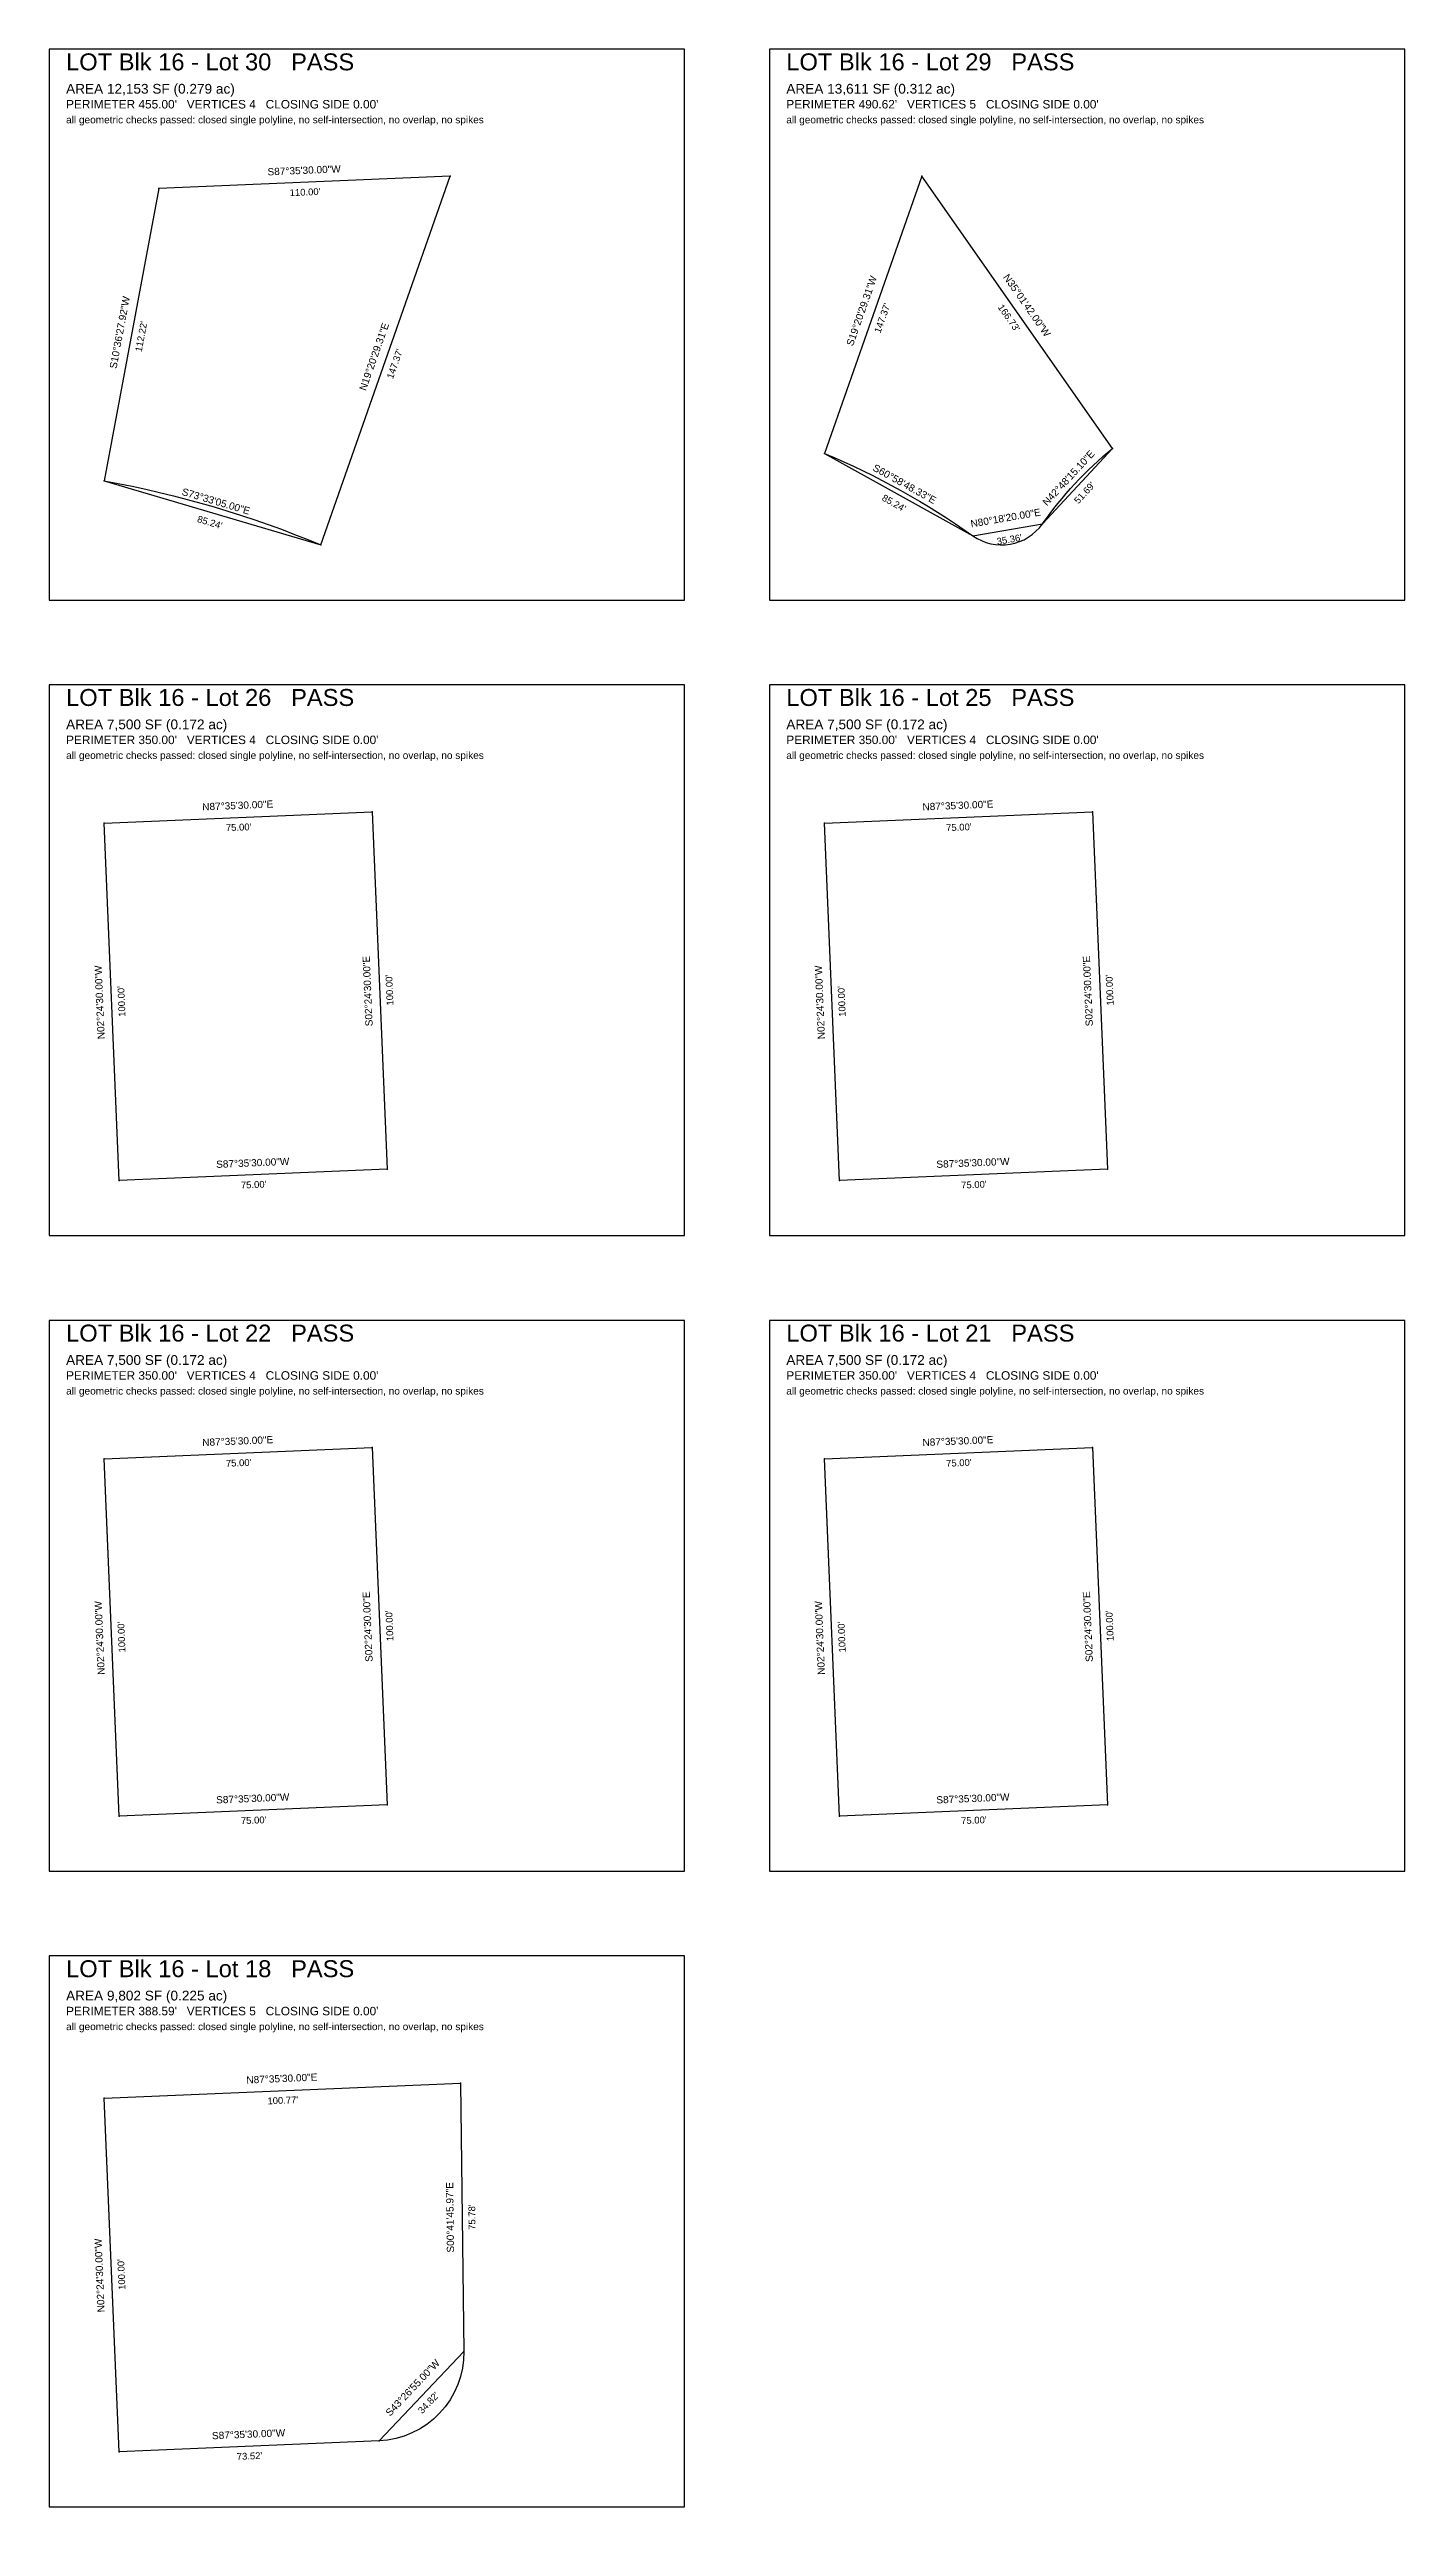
# Model space of a CAD drawing. Extents: x 0 to 1320, y -2400 to 260.
# Drawn here: x 0 to 640, y -2400 to -1240 of the extents above; entities that cross this region are included whole.
import ezdxf
from ezdxf.enums import TextEntityAlignment as Align

# ---------------------------------------------------------------- set-up
doc = ezdxf.new("R2010")
doc.units = 0
for name, pattern in [('ROT_2.41', [0]), ('ROT_305.03', [0]), ('ROT_330.98', [0]), ('ROT_343.55', [0]), ('ROT_46.55', [0]), ('ROT_47.20', [0]), ('ROT_70.66', [0]), ('ROT_79.39', [0]), ('ROT_9.69', [0]), ('ROT_90.70', [0]), ('ROT_92.41', [0])]:
    doc.linetypes.add(name, pattern=pattern)
for name, color, linetype in [('LOT_POLYLINE', 4, 'CONTINUOUS'), ('SHEET_FRAME', 2, 'CONTINUOUS'), ('SHEET_LABELS', 7, 'CONTINUOUS')]:
    doc.layers.add(name, color=color, linetype=linetype)
doc.styles.get("Standard").update_dxf_attribs({"font": 'Arial'})

msp = doc.modelspace()

# ---------------------------------------------------------------- linework, layer by layer
at = {"layer": 'LOT_POLYLINE'}
for points in [[(26, -1443.799), (128.2937, -1474), (189.369, -1300), (51.8482, -1305.7839)], [(366, -1430.7912), (436.107, -1469.684), (468.8861, -1464.0842), (501.9208, -1428.4153), (411.9087, -1300)], [(26, -1605.3207), (152.5094, -1600), (159.6038, -1768.6793), (33.0943, -1774)], [(366, -1605.3207), (492.5094, -1600), (499.6038, -1768.6793), (373.0943, -1774)], [(26, -1905.3207), (152.5094, -1900), (159.6038, -2068.6793), (33.0943, -2074)], [(366, -1905.3207), (492.5094, -1900), (499.6038, -2068.6793), (373.0943, -2074)], [(26, -2207.0746), (194.2107, -2200), (195.7489, -2326.6011), (155.7389, -2368.8387), (33.0206, -2374)]]:
    msp.add_lwpolyline(points, close=True, dxfattribs=at)
for points in [[(366, -1430.7912), (370.6173, -1432.7632), (375.2072, -1434.7984), (379.7687, -1436.8963), (384.301, -1439.0566), (388.8032, -1441.2788), (393.2746, -1443.5625), (397.7142, -1445.9074), (402.1213, -1448.3129), (406.4949, -1450.7786), (410.8343, -1453.304), (415.1387, -1455.8888), (419.4073, -1458.5323), (423.6392, -1461.234), (427.8336, -1463.9936), (431.9898, -1466.8104), (436.107, -1469.684)], [(468.8861, -1464.0842), (470.6674, -1461.6118), (472.4888, -1459.169), (474.35, -1456.7562), (476.2504, -1454.3743), (478.1896, -1452.0237), (480.167, -1449.7052), (482.182, -1447.4194), (484.2342, -1445.1669), (486.323, -1442.9482), (488.4478, -1440.7641), (490.6081, -1438.615), (492.8032, -1436.5015), (495.0327, -1434.4243), (497.2958, -1432.3838), (499.5921, -1430.3806), (501.9208, -1428.4153)], [(26, -1443.799), (32.5665, -1445.0226), (39.1155, -1446.3362), (45.646, -1447.7395), (52.1566, -1449.2321), (58.6461, -1450.814), (65.1133, -1452.4846), (71.557, -1454.2438), (77.976, -1456.0911), (84.369, -1458.0264), (90.7349, -1460.0491), (97.0724, -1462.1589), (103.3805, -1464.3554), (109.6578, -1466.6382), (115.9032, -1469.0069), (122.1155, -1471.461), (128.2937, -1474)], [(436.107, -1469.684), (438.0533, -1470.9236), (440.1118, -1471.9665), (442.2626, -1472.8026), (444.4849, -1473.4238), (446.7575, -1473.8242), (449.0584, -1474), (451.3654, -1473.9494), (453.6563, -1473.6729), (455.9091, -1473.1732), (458.1021, -1472.455), (460.2141, -1471.5254), (462.2249, -1470.3932), (464.115, -1469.0695), (465.8662, -1467.5668), (467.4617, -1465.8997), (468.8861, -1464.0842)], [(195.7489, -2326.6011), (195.604, -2330.6195), (195.0735, -2334.6052), (194.1621, -2338.5215), (192.8784, -2342.3321), (191.2342, -2346.0015), (189.2448, -2349.4958), (186.9286, -2352.7826), (184.3071, -2355.8315), (181.4046, -2358.6142), (178.2479, -2361.1049), (174.8664, -2363.2805), (171.2914, -2365.1209), (167.5559, -2366.609), (163.6947, -2367.731), (159.7435, -2368.4766), (155.7389, -2368.8387)]]:
    msp.add_lwpolyline(points, dxfattribs=at)
at = {"layer": 'SHEET_FRAME'}
for p, q in [((300, -1240), (0, -1240)), ((0, -1240), (0, -1500)), ((300, -1500), (300, -1240)), ((640, -1240), (340, -1240)), ((340, -1240), (340, -1500)), ((640, -1500), (640, -1240)), ((0, -1500), (300, -1500)), ((340, -1500), (640, -1500)), ((300, -1540), (0, -1540)), ((0, -1540), (0, -1800)), ((300, -1800), (300, -1540)), ((640, -1540), (340, -1540)), ((340, -1540), (340, -1800)), ((640, -1800), (640, -1540)), ((0, -1800), (300, -1800)), ((340, -1800), (640, -1800)), ((300, -1840), (0, -1840)), ((0, -1840), (0, -2100)), ((300, -2100), (300, -1840)), ((640, -1840), (340, -1840)), ((340, -1840), (340, -2100)), ((640, -2100), (640, -1840)), ((0, -2100), (300, -2100)), ((340, -2100), (640, -2100)), ((300, -2140), (0, -2140)), ((0, -2140), (0, -2400)), ((300, -2400), (300, -2140)), ((0, -2400), (300, -2400))]:
    msp.add_line(p, q, dxfattribs=at)
at = {"layer": 'SHEET_LABELS'}
for p in [(51.8482, -1305.7839), (189.369, -1300), (411.9087, -1300), (366, -1430.7912), (501.9208, -1428.4153), (26, -1443.799), (436.107, -1469.684), (468.8861, -1464.0842), (128.2937, -1474), (152.5094, -1600), (492.5094, -1600), (26, -1605.3207), (366, -1605.3207), (33.0943, -1774), (159.6038, -1768.6793), (373.0943, -1774), (499.6038, -1768.6793), (152.5094, -1900), (492.5094, -1900), (26, -1905.3207), (366, -1905.3207), (33.0943, -2074), (159.6038, -2068.6793), (373.0943, -2074), (499.6038, -2068.6793), (194.2107, -2200), (26, -2207.0746), (195.7489, -2326.6011), (33.0206, -2374), (155.7389, -2368.8387)]:
    msp.add_point(p, dxfattribs=at)

# ---------------------------------------------------------------- texts
for s, height, p in [('LOT Blk 16 - Lot 30   PASS', 8, (8, -1250)), ('LOT Blk 16 - Lot 29   PASS', 8, (348, -1250)), ('AREA 12,153 SF (0.279 ac)', 4.6, (8, -1261)), ("PERIMETER 455.00'   VERTICES 4   CLOSING SIDE 0.00'", 4, (8, -1268)), ('AREA 13,611 SF (0.312 ac)', 4.6, (348, -1261)), ("PERIMETER 490.62'   VERTICES 5   CLOSING SIDE 0.00'", 4, (348, -1268)), ('all geometric checks passed: closed single polyline, no self-intersection, no overlap, no spikes', 3.4, (8, -1275)), ('all geometric checks passed: closed single polyline, no self-intersection, no overlap, no spikes', 3.4, (348, -1275)), ('LOT Blk 16 - Lot 26   PASS', 8, (8, -1550)), ('LOT Blk 16 - Lot 25   PASS', 8, (348, -1550)), ('AREA 7,500 SF (0.172 ac)', 4.6, (8, -1561)), ("PERIMETER 350.00'   VERTICES 4   CLOSING SIDE 0.00'", 4, (8, -1568)), ('AREA 7,500 SF (0.172 ac)', 4.6, (348, -1561)), ("PERIMETER 350.00'   VERTICES 4   CLOSING SIDE 0.00'", 4, (348, -1568)), ('all geometric checks passed: closed single polyline, no self-intersection, no overlap, no spikes', 3.4, (8, -1575)), ('all geometric checks passed: closed single polyline, no self-intersection, no overlap, no spikes', 3.4, (348, -1575)), ('LOT Blk 16 - Lot 22   PASS', 8, (8, -1850)), ('LOT Blk 16 - Lot 21   PASS', 8, (348, -1850)), ('AREA 7,500 SF (0.172 ac)', 4.6, (8, -1861)), ("PERIMETER 350.00'   VERTICES 4   CLOSING SIDE 0.00'", 4, (8, -1868)), ('AREA 7,500 SF (0.172 ac)', 4.6, (348, -1861)), ("PERIMETER 350.00'   VERTICES 4   CLOSING SIDE 0.00'", 4, (348, -1868)), ('all geometric checks passed: closed single polyline, no self-intersection, no overlap, no spikes', 3.4, (8, -1875)), ('all geometric checks passed: closed single polyline, no self-intersection, no overlap, no spikes', 3.4, (348, -1875)), ('LOT Blk 16 - Lot 18   PASS', 8, (8, -2150)), ('AREA 9,802 SF (0.225 ac)', 4.6, (8, -2161)), ("PERIMETER 388.59'   VERTICES 5   CLOSING SIDE 0.00'", 4, (8, -2168)), ('all geometric checks passed: closed single polyline, no self-intersection, no overlap, no spikes', 3.4, (8, -2175))]:
    msp.add_text(s, height=height, dxfattribs=at).set_placement(p)
at = {"layer": 'SHEET_LABELS', "linetype": 'ROT_2.41'}
for s, p in [('S87%%d35\'30.00"W', (120.4825, -1299.8946)), ('N87%%d35\'30.00"E', (89.1287, -1599.663)), ('N87%%d35\'30.00"E', (429.1287, -1599.663)), ('S87%%d35\'30.00"W', (96.223, -1768.3423)), ('S87%%d35\'30.00"W', (436.223, -1768.3423)), ('N87%%d35\'30.00"E', (89.1287, -1899.663)), ('N87%%d35\'30.00"E', (429.1287, -1899.663)), ('S87%%d35\'30.00"W', (96.223, -2068.3423)), ('S87%%d35\'30.00"W', (436.223, -2068.3423)), ('N87%%d35\'30.00"E', (109.9793, -2200.54)), ('S87%%d35\'30.00"W', (94.2537, -2368.422))]:
    msp.add_text(s, height=3.4, rotation=2.41, dxfattribs=at).set_placement(p, align=Align.BOTTOM_CENTER)
for s, p in [("110.00'", (120.7347, -1305.8893)), ("75.00'", (89.3808, -1605.6577)), ("75.00'", (429.3808, -1605.6577)), ("75.00'", (96.4751, -1774.337)), ("75.00'", (436.4751, -1774.337)), ("75.00'", (89.3808, -1905.6577)), ("75.00'", (429.3808, -1905.6577)), ("75.00'", (96.4751, -2074.337)), ("75.00'", (436.4751, -2074.337)), ("100.77'", (110.2314, -2206.5347)), ("73.52'", (94.5058, -2374.4167))]:
    msp.add_text(s, height=3.2, rotation=2.41, dxfattribs=at).set_placement(p, align=Align.TOP_CENTER)
at = {"layer": 'SHEET_LABELS', "linetype": 'ROT_79.39'}
msp.add_text('S10%%d36\'27.92"W', height=3.4, rotation=79.39, dxfattribs=at).set_placement((35.9754, -1374.2392), align=Align.BOTTOM_CENTER)
at = {"layer": 'SHEET_LABELS', "linetype": 'ROT_70.66'}
for s, p in [('S19%%d20\'29.31"W', (386.1237, -1364.402)), ('N19%%d20\'29.31"E', (156.0007, -1386.0064))]:
    msp.add_text(s, height=3.4, rotation=70.66, dxfattribs=at).set_placement(p, align=Align.BOTTOM_CENTER)
at = {"layer": 'SHEET_LABELS', "linetype": 'ROT_305.03'}
msp.add_text('N35%%d01\'42.00"W', height=3.4, rotation=305.03, dxfattribs=at).set_placement((459.3714, -1362.4857), align=Align.BOTTOM_CENTER)
at = {"layer": 'SHEET_LABELS', "linetype": 'ROT_79.39'}
msp.add_text("112.22'", height=3.2, rotation=79.39, dxfattribs=at).set_placement((41.8728, -1375.3437), align=Align.TOP_CENTER)
at = {"layer": 'SHEET_LABELS', "linetype": 'ROT_70.66'}
for p in [(391.7851, -1366.3892), (161.662, -1387.9936)]:
    msp.add_text("147.37'", height=3.2, rotation=70.66, dxfattribs=at).set_placement(p, align=Align.TOP_CENTER)
at = {"layer": 'SHEET_LABELS', "linetype": 'ROT_305.03'}
msp.add_text("166.73'", height=3.2, rotation=305.03, dxfattribs=at).set_placement((454.4581, -1365.9296), align=Align.TOP_CENTER)
at = {"layer": 'SHEET_LABELS', "linetype": 'ROT_330.98'}
msp.add_text('S60%%d58\'48.33"E', height=3.4, rotation=330.98, dxfattribs=at).set_placement((402.5088, -1447.6142), align=Align.BOTTOM_CENTER)
at = {"layer": 'SHEET_LABELS', "linetype": 'ROT_47.20'}
msp.add_text('N42%%d48\'15.10"E', height=3.4, rotation=47.2, dxfattribs=at).set_placement((483.2024, -1444.2113), align=Align.BOTTOM_CENTER)
at = {"layer": 'SHEET_LABELS', "linetype": 'ROT_343.55'}
msp.add_text('S73%%d33\'05.00"E', height=3.4, rotation=343.55, dxfattribs=at).set_placement((77.9963, -1456.0223), align=Align.BOTTOM_CENTER)
at = {"layer": 'SHEET_LABELS', "linetype": 'ROT_47.20'}
msp.add_text("51.69'", height=3.2, rotation=47.2, dxfattribs=at).set_placement((487.6045, -1448.2882), align=Align.TOP_CENTER)
at = {"layer": 'SHEET_LABELS', "linetype": 'ROT_343.55'}
msp.add_text("85.24'", height=3.2, rotation=343.55, dxfattribs=at).set_placement((76.2974, -1461.7767), align=Align.TOP_CENTER)
at = {"layer": 'SHEET_LABELS', "linetype": 'ROT_330.98'}
msp.add_text("85.24'", height=3.2, rotation=330.98, dxfattribs=at).set_placement((399.5982, -1452.8609), align=Align.TOP_CENTER)
at = {"layer": 'SHEET_LABELS', "linetype": 'ROT_9.69'}
msp.add_text('N80%%d18\'20.00"E', height=3.4, rotation=9.69, dxfattribs=at).set_placement((451.9914, -1463.9269), align=Align.BOTTOM_CENTER)
msp.add_text("35.36'", height=3.2, rotation=9.69, dxfattribs=at).set_placement((453.0017, -1469.8413), align=Align.TOP_CENTER)
at = {"layer": 'SHEET_LABELS', "linetype": 'ROT_92.41'}
for s, p in [('S02%%d24\'30.00"E', (153.0593, -1684.4657)), ('S02%%d24\'30.00"E', (493.0593, -1684.4657)), ('N02%%d24\'30.00"W', (26.5498, -1689.7864)), ('N02%%d24\'30.00"W', (366.5498, -1689.7864)), ('S02%%d24\'30.00"E', (153.0593, -1984.4657)), ('S02%%d24\'30.00"E', (493.0593, -1984.4657)), ('N02%%d24\'30.00"W', (26.5498, -1989.7864)), ('N02%%d24\'30.00"W', (366.5498, -1989.7864)), ('N02%%d24\'30.00"W', (26.5129, -2290.6634))]:
    msp.add_text(s, height=3.4, rotation=92.41, dxfattribs=at).set_placement(p, align=Align.BOTTOM_CENTER)
for p in [(159.054, -1684.2136), (499.054, -1684.2136), (32.5445, -1689.5343), (372.5445, -1689.5343), (32.5445, -1989.5343), (159.054, -1984.2136), (372.5445, -1989.5343), (499.054, -1984.2136), (32.5076, -2290.4112)]:
    msp.add_text("100.00'", height=3.2, rotation=92.41, dxfattribs=at).set_placement(p, align=Align.TOP_CENTER)
at = {"layer": 'SHEET_LABELS', "linetype": 'ROT_90.70'}
msp.add_text('S00%%d41\'45.97"E', height=3.4, rotation=90.7, dxfattribs=at).set_placement((191.98, -2263.337), align=Align.BOTTOM_CENTER)
msp.add_text("75.78'", height=3.2, rotation=90.7, dxfattribs=at).set_placement((197.9796, -2263.2641), align=Align.TOP_CENTER)
at = {"layer": 'SHEET_LABELS', "linetype": 'ROT_46.55'}
msp.add_text('S43%%d26\'55.00"W', height=3.4, rotation=46.55, dxfattribs=at).set_placement((173.5659, -2345.6568), align=Align.BOTTOM_CENTER)
msp.add_text("34.82'", height=3.2, rotation=46.55, dxfattribs=at).set_placement((177.9218, -2349.783), align=Align.TOP_CENTER)

doc.saveas('drawing.dxf')
